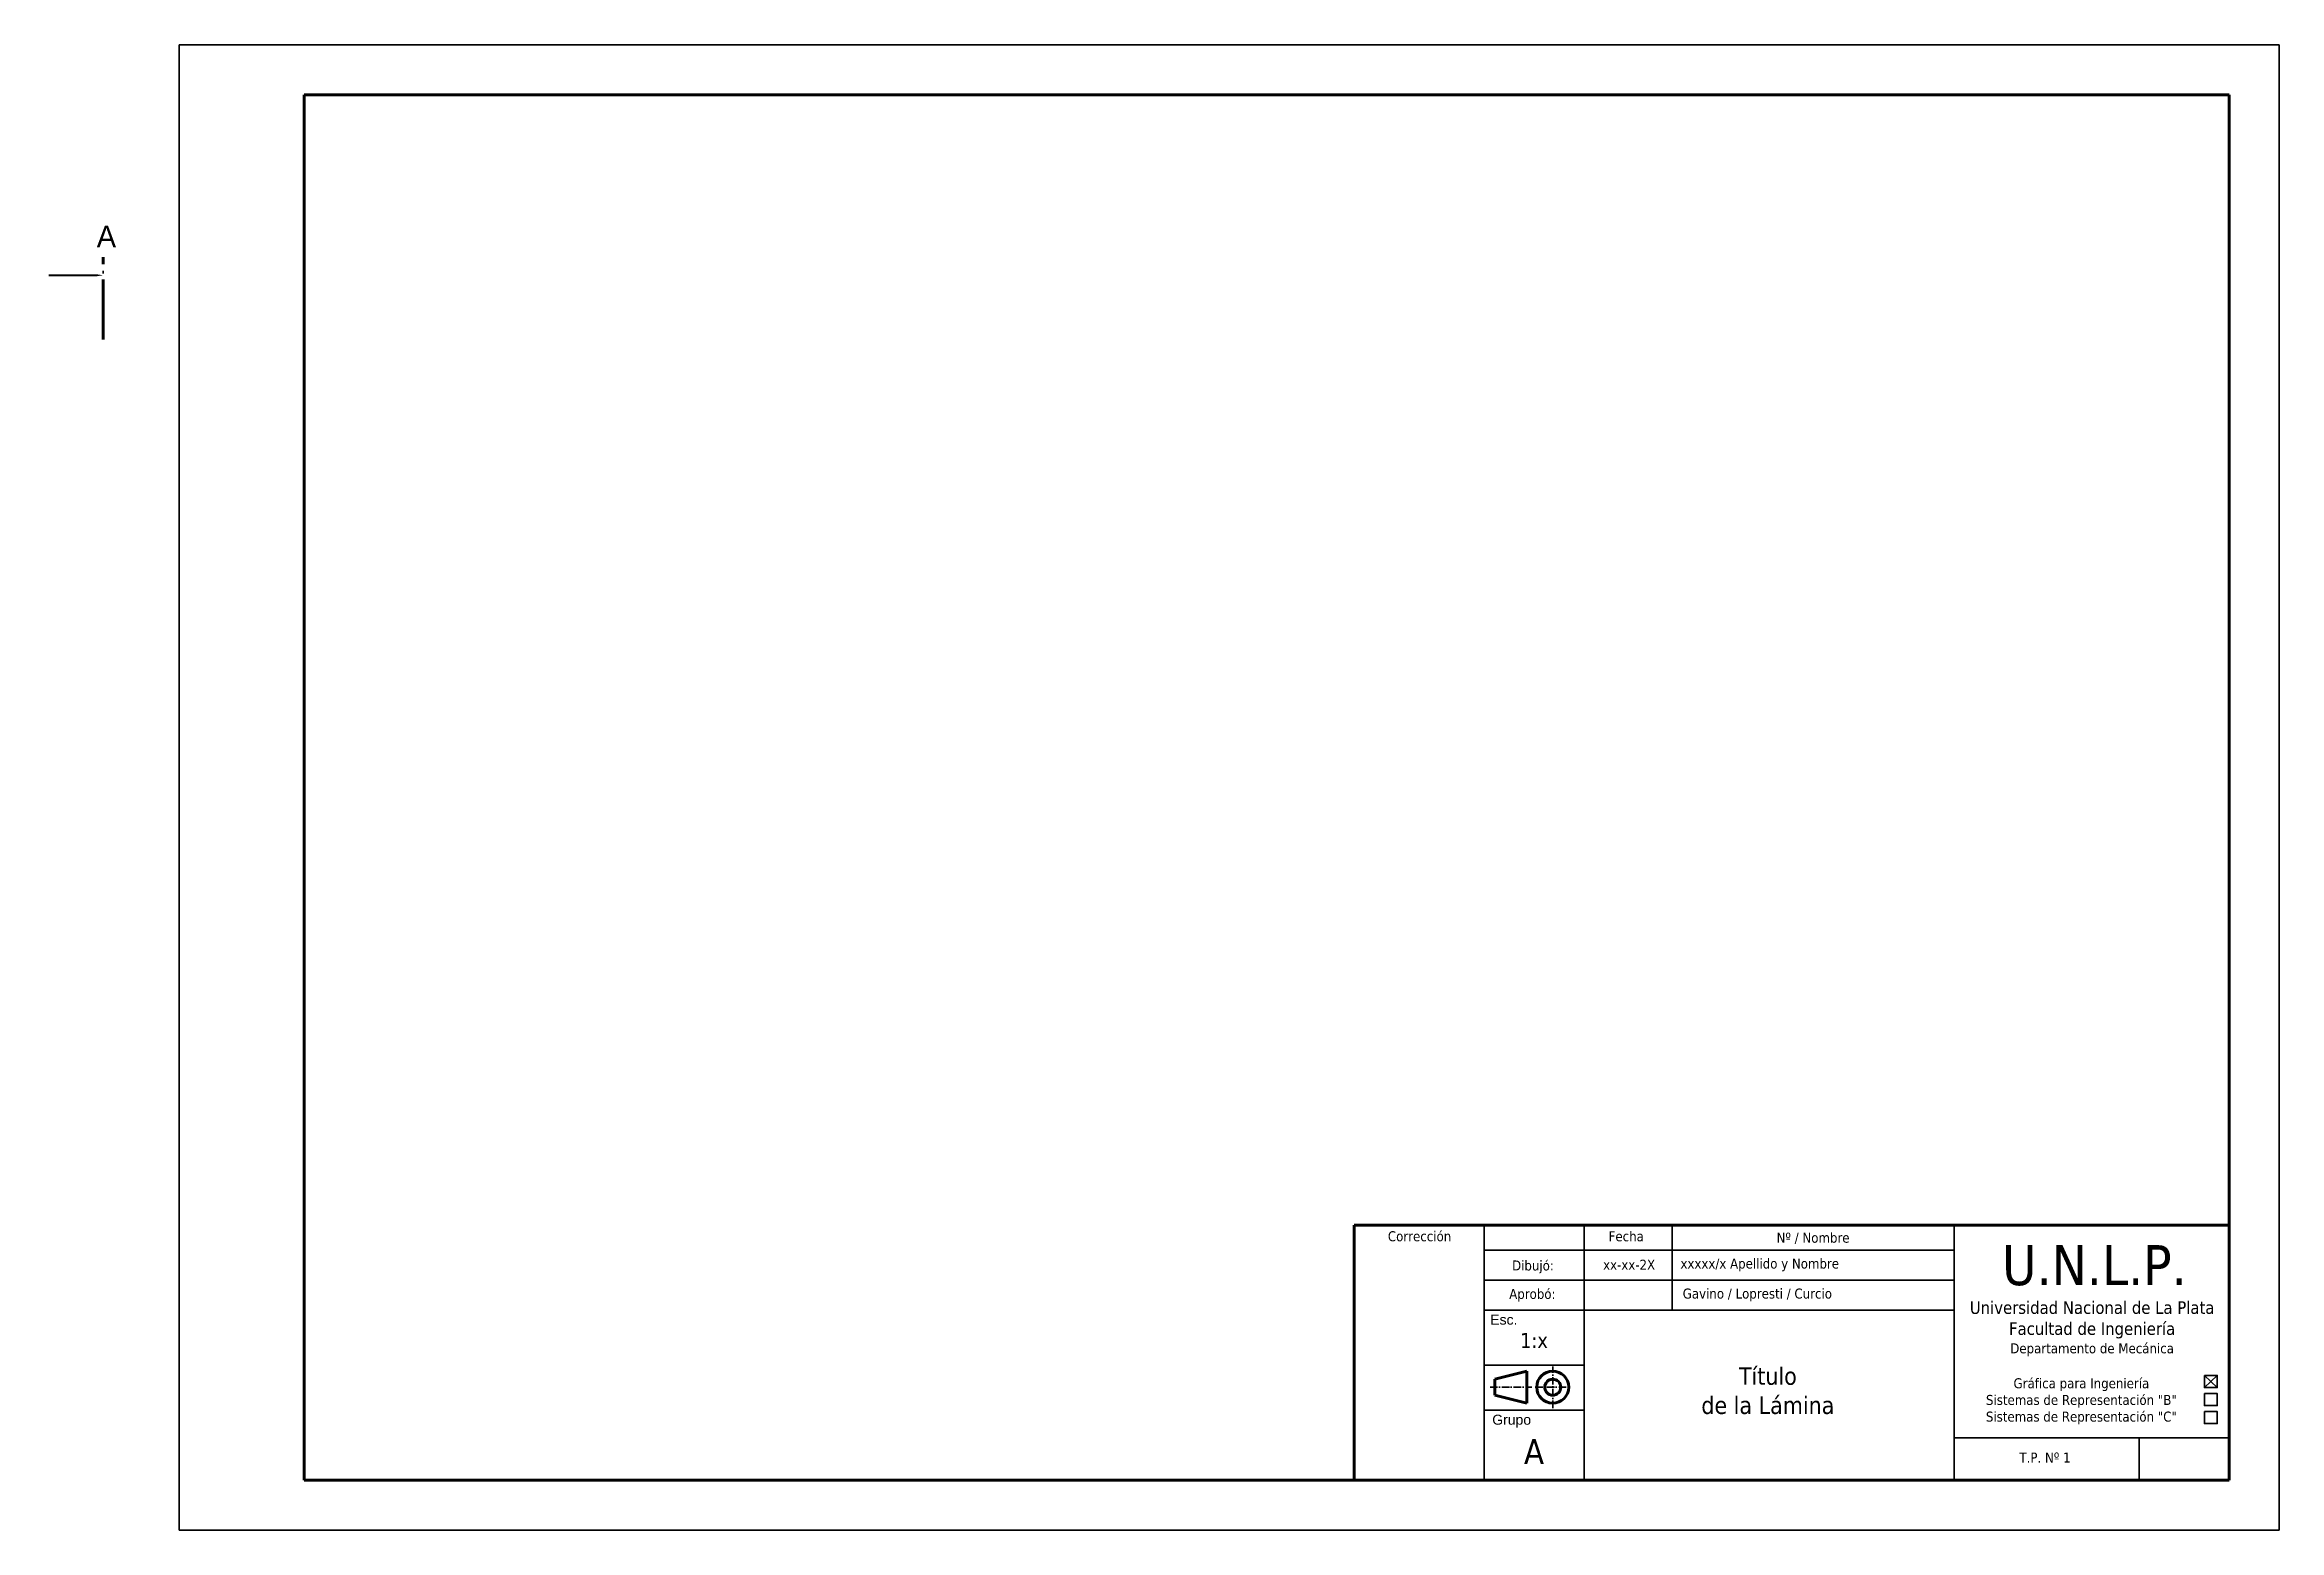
# Model space of a CAD drawing. Header units: millimetres. Extents: x 1050 to 1497, y 843 to 1140.
import ezdxf

# ---------------------------------------------------------------- set-up
doc = ezdxf.new("R2010")
doc.units = ezdxf.units.MM
doc.header["$LTSCALE"] = 0.5
doc.linetypes.add('ACAD_ISO04W100', pattern=[30, 24, -3, 0, -3])
doc.linetypes.add('ACAD_ISO10W100', pattern=[18, 12, -3, 0, -3])
for name, color, linetype, lineweight in [('Contornos Visibles', 7, 'Continuous', 70), ('Cotas', 3, 'Continuous', 35), ('Ejes', 4, 'ACAD_ISO10W100', 35), ('Ind Corte', 1, 'ACAD_ISO04W100', 70), ('Rotulo LINEAS Borde', 5, 'Continuous', 70), ('Rotulo LINEAS internas', 1, 'Continuous', 35), ('TEXTO', 4, 'Continuous', 35)]:
    doc.layers.add(name, color=color, linetype=linetype, lineweight=lineweight)

msp = doc.modelspace()

# ---------------------------------------------------------------- linework, layer by layer
at = {"layer": 'Contornos Visibles'}
for p, q in [((1339.79, 873.44), (1346.19, 875.04)), ((1339.79, 870.24), (1346.19, 868.64))]:
    msp.add_line(p, q, dxfattribs=at)
for points in [[(1339.79, 873.44), (1339.79, 870.24)], [(1346.19, 868.64), (1346.19, 875.04)]]:
    msp.add_lwpolyline(points, dxfattribs=at)
for radius in [3.2, 1.6]:
    msp.add_circle((1351.34, 871.84), radius, dxfattribs=at)
at = {"layer": 'Cotas', "color": 3}
for p, q in [((1496.66, 1140.24), (1076.66, 1140.24)), ((1076.66, 1140.24), (1076.66, 843.24)), ((1496.66, 843.24), (1496.66, 1140.24)), ((1076.66, 843.24), (1496.66, 843.24))]:
    msp.add_line(p, q, dxfattribs=at)
at = {"layer": 'Cotas'}
msp.add_line((1311.66, 853.24), (1486.66, 853.24), dxfattribs=at)
at = {"layer": 'Ejes', "ltscale": 0.25}
for p, q in [((1351.34, 867.68), (1351.34, 876)), ((1338.83, 871.84), (1347.15, 871.84)), ((1347.84, 871.84), (1354.84, 871.84))]:
    msp.add_line(p, q, dxfattribs=at)
at = {"layer": 'Ind Corte'}
msp.add_line((1061.4, 1081.29), (1061.4, 1097.73), dxfattribs=at)
msp.add_lwpolyline([(1061.4, 1094.14, 0, 1.6, 0), (1056.3, 1094.14, 0.4, 0.4, 0), (1050.53, 1094.14, 0.4, 0.4, 0)], format="xyseb", dxfattribs=at)
at = {"layer": 'Rotulo LINEAS Borde'}
for p, q in [((1486.66, 1130.24), (1101.66, 1130.24)), ((1101.66, 1130.24), (1101.66, 853.24)), ((1486.66, 853.24), (1486.66, 1130.24)), ((1311.66, 904.24), (1311.66, 853.24)), ((1311.66, 904.24), (1486.66, 904.24)), ((1486.66, 853.24), (1101.66, 853.24))]:
    msp.add_line(p, q, dxfattribs=at)
at = {"layer": 'Rotulo LINEAS internas'}
for p, q in [((1337.66, 904.24), (1337.66, 853.24)), ((1357.66, 904.24), (1357.66, 853.24)), ((1375.21, 904.24), (1375.21, 887.24)), ((1431.66, 904.24), (1431.66, 853.24)), ((1431.66, 899.24), (1337.66, 899.24)), ((1431.66, 893.24), (1337.66, 893.24)), ((1431.66, 887.24), (1337.66, 887.24)), ((1357.66, 876.24), (1337.66, 876.24)), ((1357.66, 876.24), (1357.66, 867.24)), ((1481.68, 871.78), (1481.68, 874.19)), ((1484.26, 874.19), (1481.68, 871.78)), ((1481.68, 874.19), (1484.26, 871.78)), ((1337.66, 867.24), (1357.66, 867.24)), ((1431.66, 861.74), (1486.66, 861.74)), ((1468.66, 861.74), (1468.66, 853.24))]:
    msp.add_line(p, q, dxfattribs=at)
for points in [[(1481.68, 874.19), (1484.26, 874.19), (1484.26, 871.78), (1481.68, 871.78)], [(1481.68, 870.58), (1484.26, 870.58), (1484.26, 868.18), (1481.68, 868.18)], [(1481.68, 866.98), (1484.26, 866.98), (1484.26, 864.57), (1481.68, 864.57)]]:
    msp.add_lwpolyline(points, close=True, dxfattribs=at)

# ---------------------------------------------------------------- texts
at = {"layer": 'Ind Corte', "insert": (1060.15, 1104.07), "char_height": 4.32, "attachment_point": 1}
msp.add_mtext_dynamic_manual_height_columns('A', width=4.7053, gutter_width=15, heights=[0], dxfattribs=at)
at = {"layer": 'TEXTO', "attachment_point": 5}
for s, insert, char_height, width in [('{\\fTahoma|b0|i0|c0|p0;Corrección}', (1324.71, 902), 2, 19.4631), ('{\\fTahoma|b0|i0|c0|p0;\\H0.7937x;Fecha}', (1366.05, 901.99), 2.52, 17.4427), ('{\\fTahoma|b0|i0|c0|p34;Nº / Nombre }', (1403.41, 901.6), 2, 55), ('{\\fTahoma|b0|i0|c0|p0;\\H1.6x;U.N.L.P.}', (1459.67, 896.17), 5, 35.4565), ('{\\fTahoma|b0|i0|c0|p34;Dibujó:}', (1347.39, 895.89), 2, 19.4631), ('{\\fTahoma|b0|i0|c0|p34;xx-xx-2X}', (1366.62, 896.33), 2, 20.2884), ('{\\fTahoma|b0|i0|c0|p34;xxxxx/x Apellido y Nombre}', (1392.75, 896.28), 2, 55), ('{\\fTahoma|b0|i0|c0|p34;Aprobó:}', (1347.27, 890.21), 2, 19.4631), ('{\\fTahoma|b0|i0|c0|p34;Gavino / Lopresti / Curcio}', (1392.27, 890.28), 2, 55), ('{\\fArial|b0|i0|c0|p0;Esc.}', (1341.57, 885.33), 2, 19.4631), ('{\\fTahoma|b0|i0|c0|p34;Universidad Nacional de La Plata\\PFacultad de Ingeniería\\P\\H0.79365x;Departamento de Mecánica}', (1459.22, 883.53), 2.52, 55), ('{\\fTahoma|b0|i0|c0|p34;1:x}', (1347.6, 881.19), 3, 55), ('{\\fTahoma|b0|i0|c0|p34;Título \\Pde la Lámina}', (1394.37, 871.12), 3.5, 55), ('{\\fTahoma|b0|i0|c0|p34;Gráfica para Ingeniería\\PSistemas de Representación "B" \\PSistemas de Representación "C"}', (1457.08, 869.01), 2, 55), ('{\\fArial|b0|i0|c0|p34;Grupo}', (1343.13, 865.04), 2, 19.4631), ('{\\fTahoma|b0|i0|c0|p34;A}', (1347.6, 858.97), 5, 55), ('{\\fTahoma|b0|i0|c0|p34;T.P. Nº 1}', (1449.8, 857.78), 2, 23.2265)]:
    msp.add_mtext(s, dxfattribs=dict(at, insert=insert, char_height=char_height, width=width))

doc.saveas('drawing.dxf')
